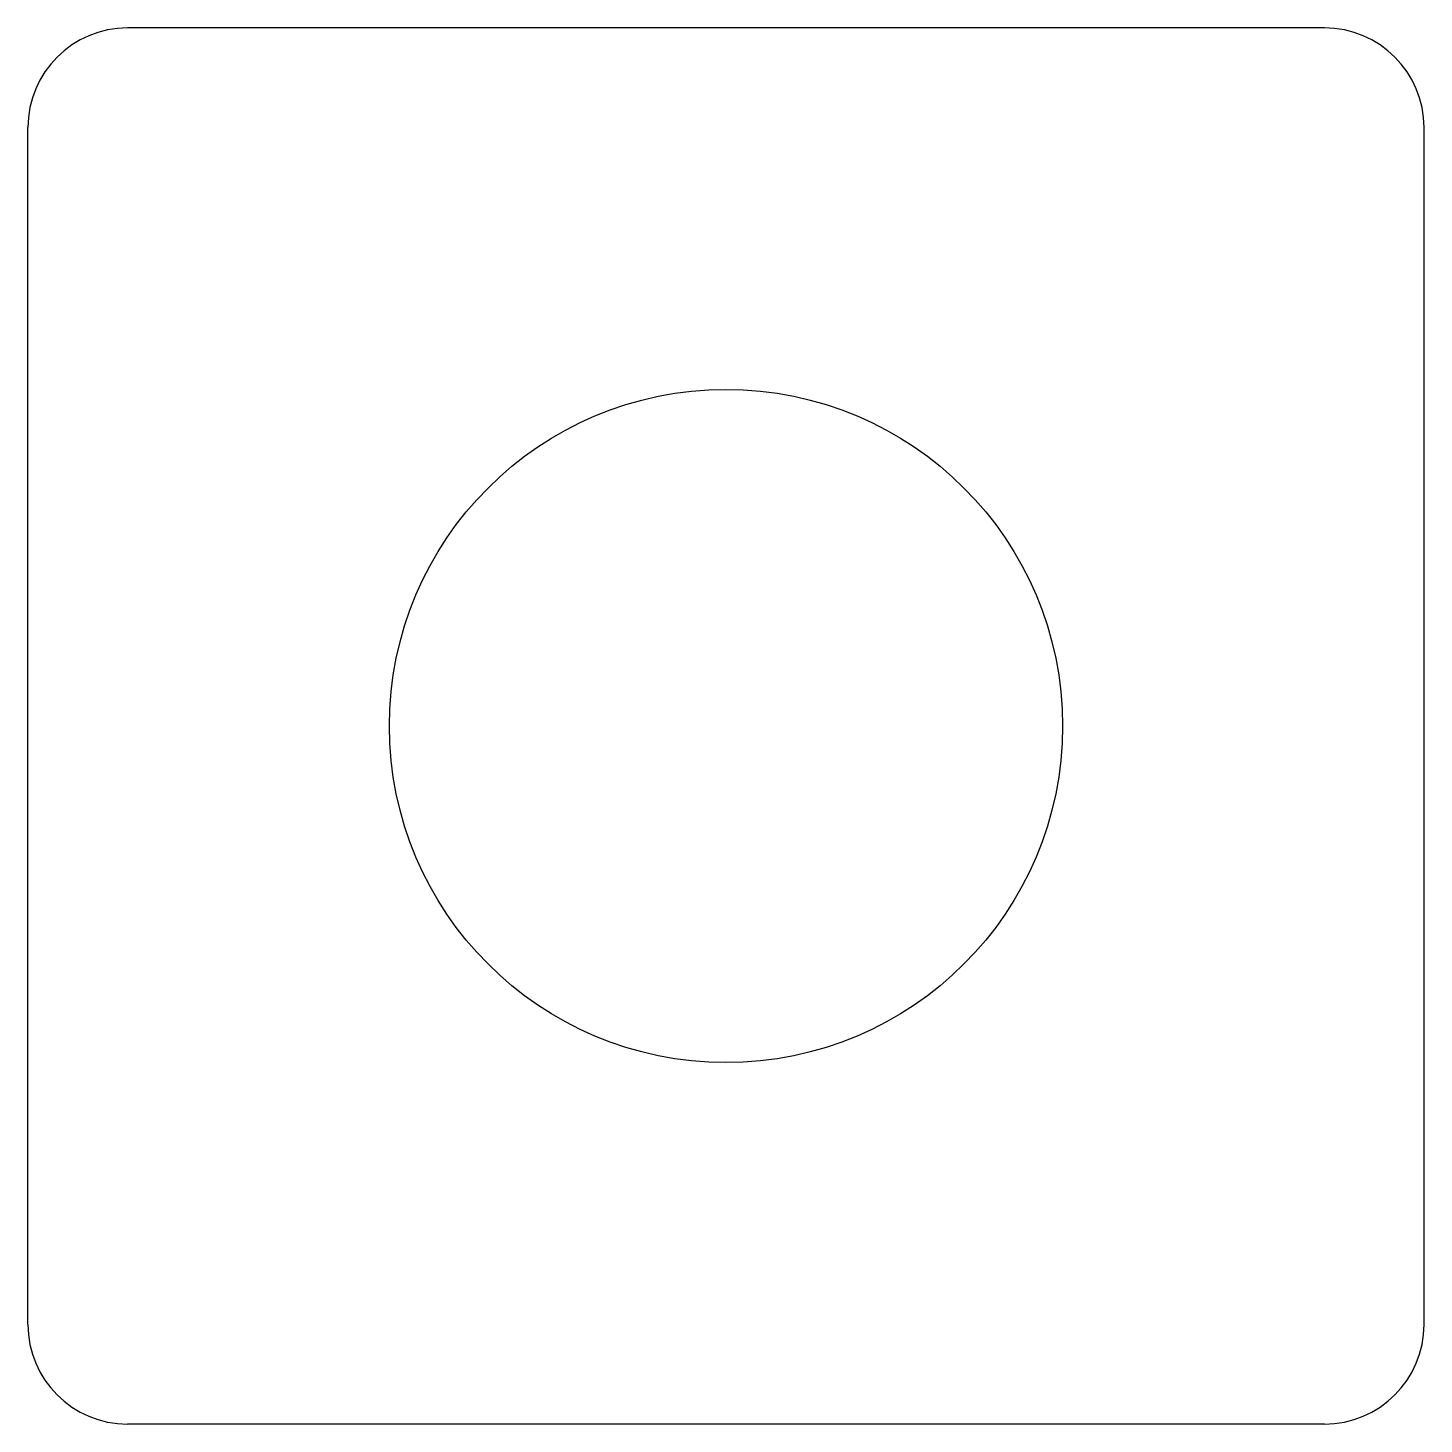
# Model space of a CAD drawing. Header units: inches. Extents: x 0 to 7, y 0 to 7.
import ezdxf

# ---------------------------------------------------------------- set-up
doc = ezdxf.new("R2010")
doc.units = ezdxf.units.IN
doc.header["$MEASUREMENT"] = 0

msp = doc.modelspace()

# ---------------------------------------------------------------- linework, layer by layer
at = {"color": 7, "linetype": 'Continuous', "lineweight": 25}
for p, q in [((6.5, 7), (0.5, 7)), ((0, 0.5), (0, 6.5)), ((7, 0.5), (7, 6.5)), ((6.5, 0), (0.5, 0))]:
    msp.add_line(p, q, dxfattribs=at)
msp.add_circle((3.5, 3.5), 1.6875, dxfattribs=at)
for centre, start, end in [((0.5, 6.5), 90, 180), ((6.5, 6.5), 0, 90), ((0.5, 0.5), 180, 270), ((6.5, 0.5), 270, 0)]:
    msp.add_arc(centre, 0.5, start, end, dxfattribs=at)

doc.saveas('drawing.dxf')
